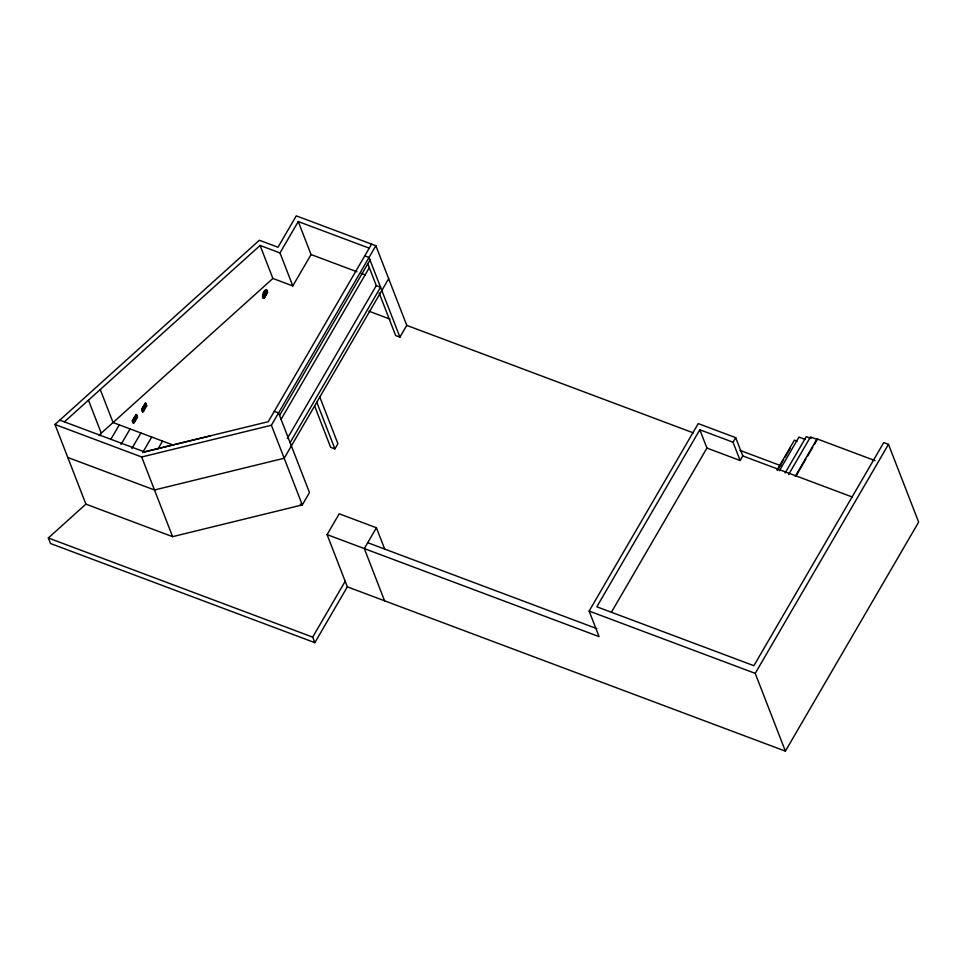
<?xml version="1.0" encoding="UTF-8"?>
<svg xmlns="http://www.w3.org/2000/svg" width="967" height="967" viewBox="0 0 967 967"><rect width="100%" height="100%" fill="white"/><g stroke="black" fill="none" stroke-linecap="round" stroke-linejoin="round"><path stroke-width="1.45" d="M132.769 420.85L136.432 414.565L136.939 416.644L133.168 422.881L137.314 416.825L133.676 423.135M146.138 405.499L142.947 411.918L141.629 409.44L142.463 411.712L146.198 405.463M142.04 409.633L145.703 403.336M262.492 295.902L263.362 298.211C260.316 288.589 273.045 286.184 263.773 298.392L263.362 298.162M263.701 298.428C260.558 293.364 272.126 282.739 262.528 296.132M141.678 409.694L145.34 403.215L146.21 405.415M99.782 435.694L101.257 433.168L88.456 400.181M110.975 439.115L119.267 424.864M134.195 421.66C131.053 417.587 134.522 426.64 132.334 420.742L135.996 414.505M133.966 418.929L134.582 417.248L134.328 418.022M133.386 420.222L134.413 420.802M135.392 416.777L136.976 417.115M133.579 421.177L134.256 421.805M133.337 422.011L136.976 415.701L135.972 415.327L137.471 416.995L134.34 422.386L132.842 420.718M135.513 419.605L135.307 419.956M135.404 418.034L136.287 418.506L135.537 417.587M121.032 444.469L130.086 428.925M141.629 409.44L145.34 403.215M143.72 407.349L143.225 407.699L143.853 406.019M145.775 403.299L146.742 405.765L143.612 411.156L143.104 409.863L146.247 404.472L145.243 404.097M143.213 409.331L144.059 409.645L143.334 408.884M144.579 408.739L144.361 408.34M145.159 405.741L146.247 405.886L145.34 405.439M131.85 448.519L140.892 432.974M142.669 452.58L151.71 437.036M158.008 448.869L162.529 441.097M298.259 221.552L311.06 254.539L292.796 285.93L279.995 252.931L298.259 221.552L369.237 248.168M264.426 293.279L264.269 294.306M266.602 289.774L267.569 292.239L264.438 297.631L262.939 295.962L264.354 297.05L263.616 296.289M263.495 296.736L264.475 296.603M265.526 294.452L266.904 291.925M264.16 295.358L264.837 295.987M266.541 293.255L266.3 293.472M266.046 292.36L267.073 292.372L266.167 291.913M371.594 244.119L268.258 421.697L144.482 451.891L59.797 420.137M54.986 424.465L141.69 456.992L271.401 425.25L375.861 245.715L296.265 215.859L278 247.238L259.349 240.251L54.986 424.465L85.894 504.133L172.597 536.661L302.296 504.919L309.476 492.59L278.569 412.921L274.302 411.326M279.56 415.459L370.01 260.014M281.143 419.231L369.321 267.666M287.332 438.498L376.296 285.628L367.847 263.846M290.112 442.668L380.563 287.223L376.296 285.628M388.661 278.714L284.189 458.249L154.49 489.979L67.787 457.464M314.662 406.116L330.629 447.298L334.896 448.893L337.906 443.72L319.811 397.05M379.149 292.989L395.66 335.549L399.927 337.145L406.769 325.383L375.861 245.715M327.088 534.618L599.057 636.624L589.145 611.071L698.234 423.594L735.706 437.652L742.801 455.94L740.13 460.522L733.034 442.233L699.83 429.771L596.832 606.793L753.897 665.707L883.741 442.572L888.48 444.349L918.65 522.12L785.385 751.141L347.334 586.836L327.088 534.618L339.199 513.803L376.429 527.764L384.721 549.135M347.334 586.836L314.843 642.668L312.692 637.132L345.183 581.288M376.429 527.764L364.317 548.579L384.564 600.797M611.495 612.075L706.925 448.072L699.83 429.771M733.034 442.233L735.706 437.652M777.009 470.022L794.391 440.166L797.098 441.182M777.553 470.107L783.596 459.724M785.107 457.125L790.39 448.035M779.329 470.82L798.972 437.06L805.221 439.405M785.131 473.008L806.285 436.649L811.095 438.45M788.601 474.592L810.503 436.939L817.284 439.477L814.262 444.675M795.14 476.513L817.042 438.873L875.026 460.618M796.131 475.824L805.946 458.95M807.457 456.351L812.751 447.262M785.385 751.141L755.215 673.37L888.48 444.349M64.402 421.854L260.087 245.461L279.995 252.931M99.069 435.15L272.887 278.46L292.796 285.93M314.843 642.668L50.502 543.514L48.35 537.978L85.894 504.133M144.482 451.891L210.19 435.912M364.752 255.88L369.019 257.476L399.927 337.145M311.06 254.539L356.98 271.763M361.162 273.335L365.333 274.906M369.019 311.229L389.943 319.074M406.769 325.383L693.363 432.878M739.948 450.356L780.889 465.719M742.801 455.94L852.519 497.098M706.925 448.072L740.13 460.522M267.569 292.239L266.07 290.571L267.073 290.946L263.931 296.337L264.438 297.631M265.985 292.215L266.892 292.675M264.221 295.491L265.018 295.672M263.447 296.591L264.293 296.917M145.751 405.391L146.742 405.765M143.394 409.017L144.192 409.198M143.104 409.863L142.113 409.488L143.612 411.156M142.935 411.869L141.666 409.428M135.585 417.72L136.383 417.913M135.356 417.901L136.202 418.215M132.334 420.718L133.603 423.171M173.347 445.146L113.054 422.531L100.254 389.544M589.145 611.071L755.215 673.37M300.169 504.121L302.296 504.919L271.401 425.25M367.738 542.705L596.82 628.635M48.35 537.978L312.692 637.132M264.547 293.823L264.523 293.315M134.836 417.901L134.582 417.248M817.042 438.873L817.284 439.477M260.087 245.461L272.887 278.46M316.789 402.224L334.896 448.893M264.934 293.158L264.728 293.025M143.696 406.841L143.515 407.216M143.189 407.167L143.442 407.832M136.504 414.529L137.471 416.995M134.558 418.397L134.22 418.203M133.917 418.397L134.171 419.049M133.833 421.092L134.34 422.386M141.69 456.992L172.597 536.661"/></g></svg>
